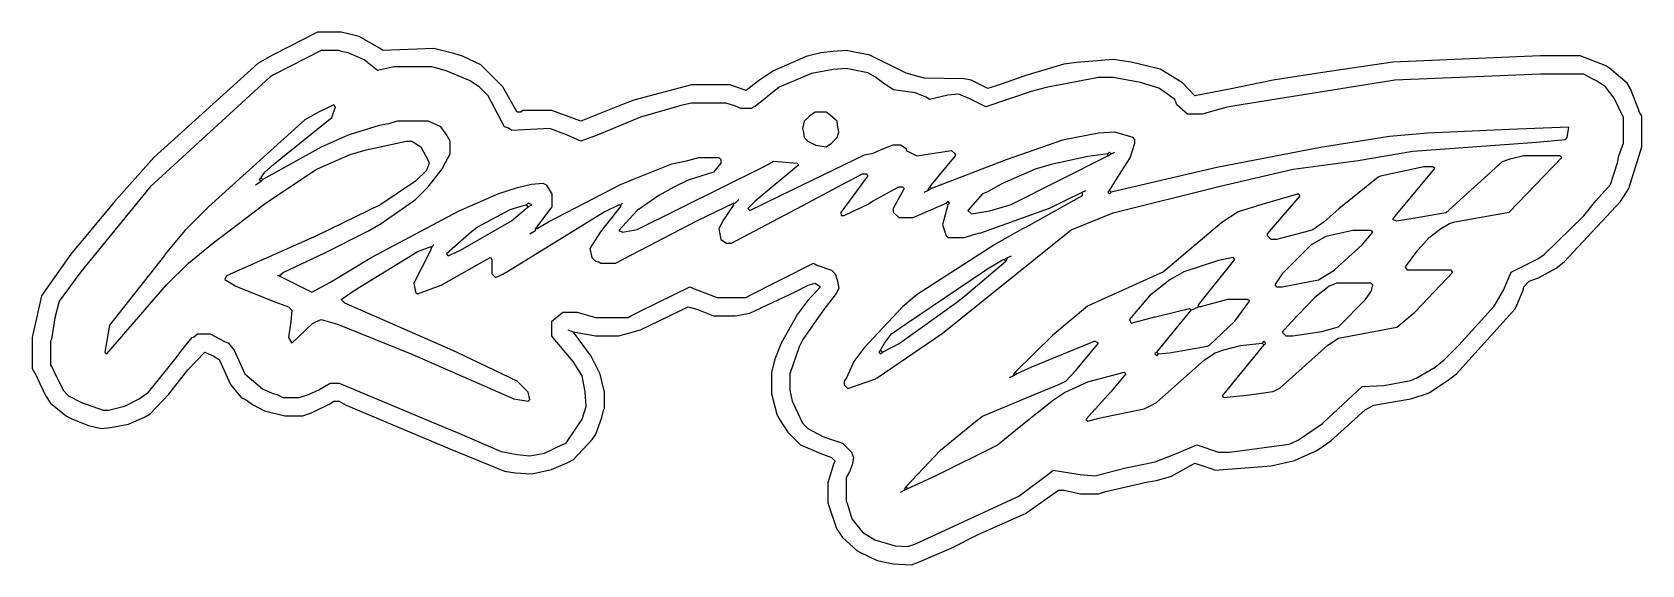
# Model space of a CAD drawing. Extents: x 21 to 907, y 2 to 295.
import ezdxf

# ---------------------------------------------------------------- set-up
doc = ezdxf.new("R2010")
doc.units = 0
doc.layers.get('0').update_dxf_attribs({"linetype": 'CONTINUOUS'})

msp = doc.modelspace()

# ---------------------------------------------------------------- linework, layer by layer
at = {"color": 7, "linetype": 'CONTINUOUS'}
for points in [[(319, 130), (320, 130), (331, 128), (344, 128), (355.9, 131.2), (382, 144), (386.9, 142.7), (396, 139), (408, 139), (415.946154, 140.430769), (440.9, 152.2), (448.1, 155.8), (452, 157), (455, 155), (447.76, 147.18), (442.24, 139.82), (433.2, 123.9), (429.7, 115.1), (428, 108), (428, 96), (430.8, 84.9), (431.8, 82.9), (437, 75), (444, 68), (455.1, 63.2), (461, 61), (463, 59), (462.2, 57.9), (459, 47), (459, 36), (463.8, 21.9), (467, 17), (474.9, 9.8), (476.9, 8.8), (486.088235, 4.352941), (494.932432, 2.594595), (505, 2), (508.911765, 3.352941), (526.9, 11.2), (542.1, 18.8), (567.846154, 30.230769), (574.82, 35.24), (586, 43), (589, 43), (598, 41), (608, 41), (611.911765, 42.352941), (635.067568, 47.594595), (639.932432, 48.405405), (648.1, 50.8), (661, 58), (663.1, 57.2), (670.911765, 54.647059), (672, 54), (702.964706, 56.458824), (715.911765, 59.352941), (728.1, 64.8), (735.776243, 70.248619), (754.804878, 87.243902), (759.408759, 89.875912), (779.923077, 93.384615), (788.9, 96.3), (790.1, 96.8), (799.804878, 103.243902), (805, 107), (837.2, 142.9), (838.2, 144.9), (841.7, 153.1), (842, 155), (845, 158), (850.1, 159.8), (859.804878, 165.243902), (864.195122, 168.756098), (895.24, 201.82), (899.8, 209.1), (907, 232), (907, 249), (905.8, 250.9), (905.3, 252.1), (900.769231, 263.846154), (899, 267), (889.153846, 275.230769), (886.846154, 276.769231), (873, 282), (851, 282), (770.024862, 278.527624), (730.067568, 272.594595), (704.06, 268.58), (680.088235, 263.647059), (661, 260), (654.153846, 267.230769), (641.9, 274.7), (625.955446, 278.554455), (616, 280), (595.94, 278.42), (588.911765, 277.352941), (567.9, 271.2), (553.9, 266.2), (547, 264), (537.923077, 268.615385), (534.076923, 269.384615), (511.9, 269.8), (502.076923, 272.384615), (482.1, 282.3), (469, 285), (461.946154, 284.430769), (455.053846, 283.569231), (447.1, 281.7), (429.1, 273.8), (420.82, 268.24), (414, 263), (405, 266), (384, 266), (352.1, 257.7), (345.9, 255.3), (323, 246), (307, 252), (291, 252), (290, 251), (288, 251), (280, 265), (268, 277), (257.9, 281.8), (253.088235, 283.352941), (242, 286), (214, 285), (212.153846, 286.230769), (200.911765, 292.647059), (198.088235, 293.352941), (191, 295), (178, 295), (154.1, 282.8), (152.9, 282.2), (145.216814, 277.752212), (88, 226), (65.752941, 201.211765), (42.243902, 172.804878), (26.8, 151.1), (26.2, 149.9), (21, 127), (21, 110), (23.2, 106.1), (23.8, 104.9), (28.24, 95.18), (31, 91), (39.9, 83.8), (43.1, 82.2), (51.911765, 78.647059), (59, 77), (64.067568, 77.594595), (73.923077, 79.384615), (82.846154, 83.230769), (86, 85), (96.243902, 95.804878), (106.76, 109.18), (116, 119), (120.9, 116.8), (124, 115), (130.24, 101.18), (136, 94), (138.82, 92.76), (142.18, 90.24), (148.9, 86.7), (160, 84), (170, 84), (175.1, 85.8), (185.153846, 90.769231), (185.9, 91.2), (187, 92), (190, 92), (193.9, 89.8), (250.9, 65.8), (281.06, 53.42), (286.94, 52.58), (296, 52), (301.932432, 53.405405), (306.923077, 54.384615), (315.846154, 58.230769), (319, 60), (329.230769, 70.846154), (331.2, 73.9), (334.615385, 83.076923), (335.384615, 86.923077), (336, 88), (336, 97), (334.594595, 102.932432), (333.647059, 106.911765), (328.769231, 116.846154), (319, 130)], [(503, 12), (506.911765, 13.352941), (562.1, 38.8), (564.1, 39.8), (580.846154, 52.230769), (583, 54), (597.932432, 51.594595), (606, 51), (622.923077, 55.384615), (639.088235, 58.647059), (650.9, 63.2), (662, 68), (674, 64), (680, 64), (712.923077, 68.384615), (716.9, 70.2), (718.1, 70.8), (731.18, 79.76), (731.783186, 80.247788), (753, 100), (765.053846, 100.569231), (779.911765, 103.352941), (783.1, 104.8), (793.18, 110.76), (798.195122, 114.756098), (806.249201, 122.769968), (825.751724, 144.22069), (830.8, 153.1), (835, 163), (849.82, 170.24), (853.18, 172.76), (875, 194), (881.752212, 202.216814), (889.751724, 211.22069), (893.615385, 223.076923), (894.384615, 226.923077), (897, 234), (897, 248), (891.754098, 258.795082), (887, 265), (882.1, 268.2), (880.1, 269.2), (875, 272), (851, 272), (771.024862, 268.527624), (769.94, 268.42), (681.923077, 254.384615), (678.076923, 253.615385), (665, 250), (657, 250), (651, 255), (650, 258), (644.153846, 262.230769), (641.1, 264.2), (631.088235, 267.352941), (616, 270), (608, 270), (579.088235, 264.647059), (570.9, 262.3), (546, 254), (537.1, 258.3), (531, 261), (524.932432, 260.405405), (515, 258), (513.1, 259.2), (506.95122, 261.560976), (495.088235, 263.352941), (489.18, 267.24), (485.153846, 270.230769), (480.923077, 272.615385), (469, 275), (461.932432, 274.405405), (449.9, 272.3), (432.153846, 264.769231), (418.9, 254.2), (418.1, 253.8), (417, 253), (411, 253), (408.1, 254.3), (403, 256), (384, 256), (378.067568, 254.594595), (376.923077, 254.384615), (355.9, 248.3), (331.9, 238.3), (323, 235), (316.1, 238.2), (306, 242), (285, 241), (283.1, 242.2), (281, 243), (272, 260), (267, 265), (262.82, 267.76), (262.1, 268.2), (248.9, 273.7), (247.1, 274.3), (241, 276), (220, 276), (211, 274), (203.804878, 279.756098), (194.923077, 283.615385), (191.076923, 284.384615), (190, 285), (180, 285), (154.153846, 271.769231), (151.846154, 270.230769), (86, 210), (47.76, 163.18), (35.8, 147.1), (33.405405, 137.932432), (31.58, 126.06), (31, 125), (31, 112), (32.2, 110.1), (32.7, 108.9), (38, 98), (41, 95), (48.1, 91.2), (60, 87), (63, 87), (71.9, 89.2), (73.1, 89.8), (79.804878, 93.243902), (85, 97), (100.24, 115.82), (103.24, 119.82), (109, 127), (109.846154, 127.230769), (112, 129), (119, 129), (126.9, 124.8), (129, 124), (132.2, 120.1), (138, 107), (147.846154, 98.769231), (153.088235, 96.352941), (155.911765, 95.647059), (159, 94), (168, 94), (171.911765, 95.352941), (173.1, 95.7), (178.82, 98.24), (185, 102), (190, 102), (249.9, 76.8), (254.9, 74.8), (279.088235, 64.352941), (287.932432, 62.594595), (295, 62), (302.946154, 63.430769), (312.9, 68.2), (315, 69), (316.230769, 70.846154), (318.24, 73.82), (323.7, 82.1), (326, 89), (325.405405, 97.067568), (323.647059, 105.911765), (318.756098, 113.804878), (307.8, 126.9), (307, 128), (307, 136), (310.846154, 139.230769), (313, 141), (321, 141), (331, 138), (349, 138), (350.9, 139.2), (356.1, 141.8), (383, 155), (385.9, 153.7), (398, 149), (414, 149), (415.1, 149.8), (451, 168), (452.9, 166.8), (461, 164), (463, 162), (463.7, 159.9), (464.3, 158.1), (465, 154), (463.538462, 151.307692), (456.243902, 141.804878), (445.2, 125.9), (443.2, 121.9), (438, 107), (438, 98), (439.405405, 92.067568), (439.8, 90.9), (445, 80), (448, 77), (455.9, 72.7), (457.1, 72.3), (467, 69), (472, 64), (473, 61), (472.3, 56.9), (470.8, 53.1), (469, 50), (469, 37), (469.647059, 35.911765), (472.247059, 27.211765), (478, 20), (484.9, 15.8), (496.053846, 12.430769), (503, 12)], [(147, 215), (149, 218), (153.804878, 222.243902), (158.804878, 226.243902), (186, 248), (188, 254), (187, 255), (178.9, 251.2), (171.1, 246.8), (118, 199), (105, 186), (94.243902, 172.804878), (93.756098, 172.195122), (63.517241, 133.793103), (61, 119), (62, 118), (95, 156), (107, 168), (120.204918, 178.754098), (149.153846, 200.769231), (176.9, 219.2), (178.1, 219.8), (196.1, 227.7), (204.911765, 230.352941), (227, 235), (230, 235), (235, 232), (239.2, 224.1), (239.5, 223), (238, 219), (232, 213), (221.82, 206.24), (212.846154, 200.230769), (177.9, 183.2), (128, 161), (127, 159), (133.153846, 155.230769), (148.1, 149.2), (153.1, 147.3), (162, 144), (164, 142), (163.405405, 135.932432), (162, 127), (164, 124), (175.228302, 134.750943), (177.1, 135.7), (180, 137), (189.1, 134.3), (190.9, 133.7), (229.9, 117.8), (286.076923, 93.384615), (294, 92), (295, 93), (294, 97), (288, 103), (254.9, 118.8), (250.9, 120.7), (193, 146), (191, 148), (198.846154, 153.230769), (232.9, 174.2), (234.1, 174.8), (240, 177), (241, 177)], [(458, 232), (461, 234), (464, 237), (465, 240), (464.3, 244.1), (464, 246), (459.1, 250.2), (458, 251), (452, 251), (449, 249), (446, 246), (445, 242), (445.647059, 239.911765), (446, 237), (448, 235), (452.3, 232.9), (458, 232)], [(157, 161), (159.153846, 162.769231), (182.1, 173.7), (206.1, 185.8), (213.1, 189.8), (232, 203), (239, 210), (246.8, 220.1), (247.2, 220.9), (251, 228), (251, 235), (248.8, 238.9), (246, 243), (245.153846, 243.230769), (239, 246), (222, 246), (217.076923, 244.615385), (212.076923, 243.615385), (196.1, 238.7), (194.9, 238.3), (180.1, 231.8), (148, 214)], [(599, 207), (599, 205), (568.1, 187.8), (566.1, 186.8), (550.846154, 178.230769), (547.846154, 176.230769), (508.216814, 150.752212), (500, 144), (478.76, 121.18), (473.24, 113.82), (469.2, 104.9), (468, 103), (468, 101), (470, 99), (484.9, 104.2), (486.1, 104.8), (521.82, 129.24), (592.9, 186.2), (616.088235, 195.647059), (674.911765, 210.352941), (715.053846, 219.569231), (750.94, 224.42), (781.032995, 229.538071), (849.032995, 234.538071), (865, 236), (866, 237), (866.75, 242.75), (834.021649, 241.523711), (789.021649, 239.523711), (768.067568, 237.594595), (730.067568, 231.594595), (673.076923, 220.615385), (615, 207)], [(614, 208), (617.769231, 214.153846), (625.3, 225.9), (628, 234), (628, 236), (627, 237), (617, 240), (607.932432, 239.405405), (588.088235, 235.647059), (557.1, 224.8), (516, 209)], [(298, 187), (299, 187), (305.153846, 190.769231), (344.9, 211.2), (351.9, 214.2), (373.076923, 222.615385), (381.923077, 224.384615), (388, 226), (399, 226), (400, 225), (400, 223), (396, 218), (382.088235, 213.647059), (374.1, 209.8), (365.9, 205.2), (354, 197), (344, 186), (346, 185), (353.946154, 186.430769), (423.9, 221.2), (425.9, 222.2), (429, 224), (442, 223), (443, 222), (419, 202), (415, 198), (416, 197), (432.1, 204.8), (432.9, 205.2), (479.067568, 227.594595), (483.932432, 228.405405), (487.9, 230.2), (495, 233), (499, 233), (502, 231), (502, 230), (508, 227), (527, 230), (529, 228), (529, 227), (515.8, 211.1), (515, 210)], [(613, 228), (602.067568, 226.594595), (581.9, 222.3), (573.088235, 219.647059), (555.1, 211.8), (546.846154, 207.230769), (544, 206), (536, 197), (538, 195), (548.088235, 196.647059), (559.9, 200.2), (613, 227)], [(699, 123), (676, 95), (677, 94), (691.044554, 95.554455), (703.911765, 97.352941), (705.1, 97.8), (707.783186, 99.247788), (734.204918, 122.754098), (740.1, 126.7), (772.1, 132.8), (782, 141), (796.247788, 155.783186), (803, 163), (802, 164), (778, 164), (777, 166), (783.76, 175.18), (790, 182), (796.204918, 186.754098), (801.1, 189.7), (804.076923, 190.615385), (834, 196), (863, 226), (862, 227), (842, 227), (836.067568, 225.594595), (834.911765, 225.352941), (830.216814, 223.752212), (799.1, 195.7), (781.06, 192.58), (772, 191), (770, 192), (771.243902, 193.804878), (793, 220), (792, 221), (787, 221), (763.1, 215.8), (761.9, 215.2), (740.216814, 197.752212), (732.195122, 190.756098), (725.9, 186.3), (724.1, 185.7), (706, 181), (703, 181), (701, 183), (701, 184), (719, 205), (718, 206), (697.9, 200.3), (684.9, 196.2), (675.82, 190.24), (643.804878, 163.243902), (603.9, 145.2), (601.9, 144.2), (582.77931, 128.248276), (562, 108)], [(615, 228), (614, 229), (613, 228)], [(613, 227), (613, 228)], [(613, 227), (615, 228)], [(615, 228), (617, 229)], [(144, 211), (147, 213)], [(147, 213), (146, 214), (147, 215)], [(148, 214), (147, 215)], [(147, 213), (148, 214)], [(407, 201), (407, 200), (402.230769, 192.846154), (401.8, 192.1), (399, 187), (400, 181), (401.9, 179.8), (403, 179), (406, 179), (447.9, 201.2), (466.9, 211.2), (478, 217), (480, 217), (481, 216), (479.230769, 213.846154), (466.2, 195.9), (466.25, 194.25), (467.9, 194.2), (469.1, 194.7), (480.846154, 200.230769), (483.9, 202.2), (498, 210), (500, 210), (501, 209), (495, 198), (495, 196), (498, 193), (506, 193), (524, 201)], [(157, 161), (175, 152), (184.846154, 157.230769), (207.9, 171.2), (256.1, 196.7), (277.9, 206.2), (288.088235, 209.647059), (295.923077, 211.384615), (302, 212), (304, 211), (307, 206), (307, 199), (298, 187)], [(512, 207), (514, 208)], [(514, 208), (515, 210)], [(514, 208), (516, 209)], [(516, 209), (515, 210)], [(525, 200), (522, 189), (524, 183), (525, 182), (534, 182), (541.911765, 184.352941), (543.088235, 184.647059), (580.9, 198.2), (599, 207)], [(599, 207), (601, 208)], [(614, 208), (613, 207), (614, 206), (615, 207)], [(615, 207), (614, 208)], [(241, 177), (239.8, 174.1), (231, 157), (232, 152), (233, 151), (246.1, 155.8), (273, 171), (274, 170), (274, 162), (276, 160), (280.1, 161.8), (283.153846, 163.769231), (335.9, 196.2), (337.1, 196.8), (344, 200), (345, 200)], [(293, 200), (283.9, 197.2), (266.18, 187.76), (262.82, 185.24), (249, 173), (250, 172), (256.1, 174.8), (258.1, 175.8), (284.82, 191.24), (294, 199)], [(294, 199), (296, 200), (294, 201), (293, 200)], [(294, 199), (293, 200)], [(345, 200), (344.769231, 199.153846), (333.76, 185.18), (328, 176), (329, 171), (331, 169), (332.9, 168.7), (334, 168), (342, 168), (386.9, 191.2), (407, 201)], [(345, 200), (346, 201)], [(407, 201), (408, 201), (410, 203)], [(525, 200), (526, 201), (525, 202), (524, 201)], [(525, 200), (524, 201)], [(295, 184), (298, 186), (298, 187)], [(241, 177), (242, 178)], [(709, 155), (729.1, 158.8), (737.18, 163.76), (737.788235, 164.247059), (753, 178), (759, 185), (758, 186), (748, 186), (733.1, 182.7), (725, 178), (709, 162), (705, 156), (706, 155), (709, 155)], [(488, 120), (490.230769, 123.846154), (494, 129), (502.18, 134.76), (545.153846, 163.769231), (545.846154, 164.230769), (555.1, 169.8), (556, 170)], [(489, 119), (498.153846, 123.769231), (529.804878, 146.243902), (534.195122, 149.756098), (557, 169)], [(556, 170), (558, 171)], [(557, 169), (556, 170)], [(557, 169), (558, 171)], [(558, 171), (560, 172)], [(663, 144), (663, 145), (683, 170), (682, 171), (673.911765, 169.352941), (654.9, 163.2), (647.18, 158.76), (636, 150), (627.76, 140.18), (625, 137), (626, 135), (638.911765, 138.352941), (640.088235, 138.647059), (658, 143), (659, 142)], [(157, 161), (156, 161)], [(715, 128), (730.946154, 130.430769), (740, 133), (755, 148), (757.76, 152.18), (758.2, 152.9), (759, 156), (758, 157), (739, 157), (736.1, 155.7), (734.9, 155.2), (727, 149), (713.754098, 135.204918), (709, 130), (711, 128), (715, 128)], [(640, 119), (659, 142)], [(641, 118), (647.067568, 118.594595), (667.9, 122.2), (669.1, 122.8), (683, 136), (691, 147), (690, 148), (679, 148), (664, 144), (663, 144)], [(659, 142), (663, 144)], [(319, 130), (316, 131)], [(502, 45), (521, 65), (540.18, 80.76), (544.18, 83.76), (573.1, 95.8), (585.1, 100.8), (590, 103), (595.247059, 108.788235), (608, 124), (606, 125), (571.1, 110.8), (563, 107)], [(699, 123), (700, 124), (699, 125), (698, 124)], [(488, 120), (487, 119), (488, 118), (489, 119)], [(489, 119), (488, 120)], [(503, 44), (518.9, 51.3), (552.1, 67.8), (564.211765, 77.752941), (583.153846, 92.769231), (589.153846, 96.769231), (602.1, 102.7), (622, 108), (623, 107), (614.751381, 97.223757), (601, 82), (602, 81), (608.088235, 82.647059), (615.923077, 84.384615), (633.1, 87.8), (637.1, 89.8), (639.783186, 91.247788), (666.216814, 114.752212), (672.1, 118.7), (676.9, 120.3), (686.053846, 122.569231), (698, 124)], [(640, 119), (639, 118), (640, 117), (641, 118)], [(641, 118), (640, 119)], [(699, 123), (698, 124)], [(561, 106), (562, 108)], [(561, 106), (563, 107)], [(563, 107), (562, 108)], [(559, 105), (561, 106)], [(501, 43), (502, 45)], [(503, 44), (502, 45)], [(499, 42), (501, 43)], [(501, 43), (503, 44)]]:
    msp.add_lwpolyline(points, dxfattribs=at)

doc.saveas('drawing.dxf')
